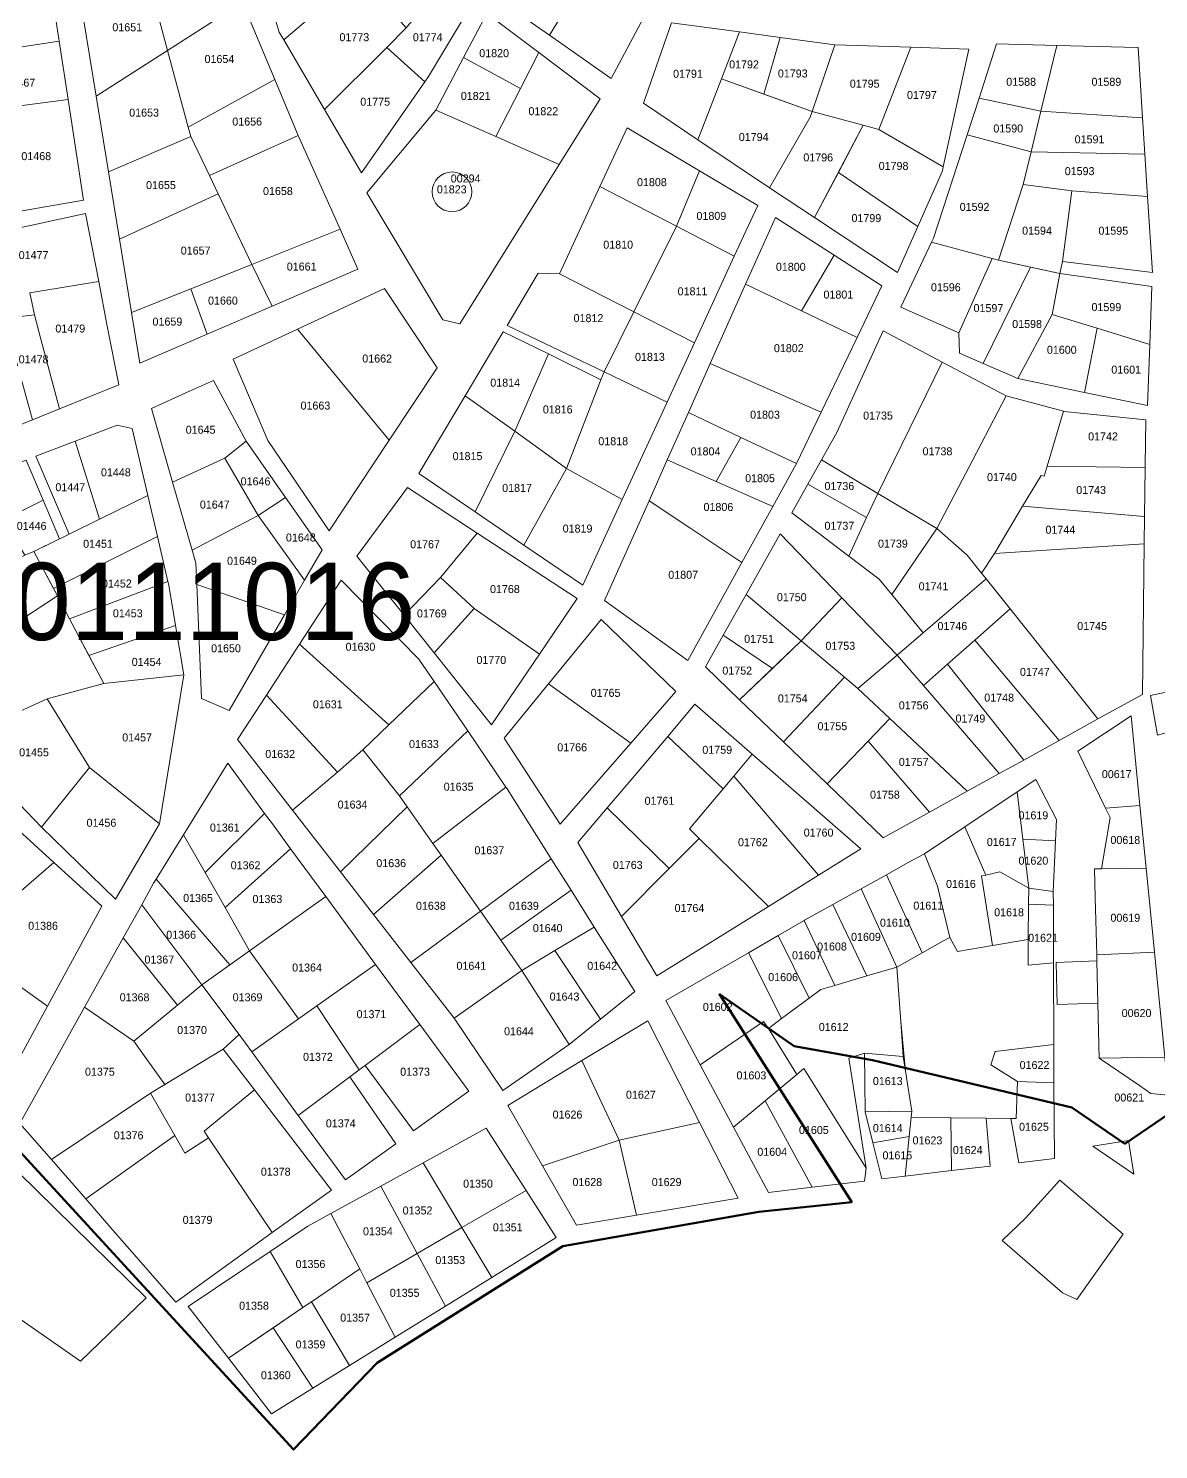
# Model space of a CAD drawing. Header units: metres. Extents: x 245225 to 248406, y 1633796 to 1637634.
# Drawn here: x 245571.1 to 245783, y 1634508.1 to 1634774.5 of the extents above; entities that cross this region are included whole.
import ezdxf
from ezdxf.enums import TextEntityAlignment as Align

# ---------------------------------------------------------------- set-up
doc = ezdxf.new("R2010")
doc.units = ezdxf.units.M
doc.header["$MEASUREMENT"] = 0
doc.layers.add('dernier_num_parc', color=1, linetype='Continuous', lineweight=13)
doc.layers.add('historique_numero_parcelle', color=7, linetype='Continuous')
doc.layers.add('limites_sections', color=7, linetype='Continuous')
doc.layers.add('Limites_Communes', color=7, linetype='Continuous', lineweight=211, plot=False)
doc.layers.add('LIMITES_PARCELLES', color=7, linetype='Continuous', lineweight=0, true_color=0xffffff)
doc.styles.add('Style-FANCY', font='FANCY.shx')

msp = doc.modelspace()

# ---------------------------------------------------------------- linework, layer by layer
at = {"layer": 'dernier_num_parc'}
msp.add_circle((245650.545984, 1634743.881833), 3.721541, dxfattribs=at)
at = {"layer": 'Limites_Communes', "color": 210, "lineweight": 80, "flags": 128}
msp.add_lwpolyline([(245985.9755, 1634566.262), (245932.5612, 1634508.0988), (245916.8481, 1634524.3731), (245882.0548, 1634546.2592), (245845.3126, 1634552.6891), (245827.877728, 1634554.503875), (245852.6912, 1634593.4465), (245838.7133, 1634583.7376), (245824.0289, 1634581.1182), (245786.6559, 1634572.2548), (245776.6806, 1634565.4271), (245776.6806, 1634565.4271), (245766.7053, 1634572.2548), (245729.3323, 1634581.1182), (245714.6479, 1634583.7376), (245700.67, 1634593.4465), (245725.483462, 1634554.503889), (245708.0486, 1634552.6891), (245671.3064, 1634546.2592), (245636.5131, 1634524.3731), (245620.8, 1634508.0988), (245567.3857, 1634566.262)], dxfattribs=at)
at = {"layer": 'limites_parcelles', "flags": 128}
for points in [[(245633.195, 1634784.513), (245619.021, 1634772.358), (245618.166, 1634773.822), (245614.713, 1634785.093), (245625.008, 1634793.787), (245633.195, 1634784.513)], [(245641.941, 1634774.604), (245638.305, 1634770.965), (245626.65, 1634759.302), (245619.021, 1634772.358), (245633.195, 1634784.513), (245641.941, 1634774.604)], [(245645.46, 1634764.531), (245638.305, 1634770.965), (245641.941, 1634774.604), (245649.258, 1634783.293), (245654.361, 1634779.219), (245646.117, 1634765.473), (245645.46, 1634764.531)], [(245704.457, 1634773.845), (245701.058, 1634765.061), (245696.635, 1634753.636), (245686.429, 1634760.487), (245691.667, 1634775.568), (245704.457, 1634773.845)], [(245736.521, 1634770.99), (245730.575, 1634755.545), (245727.626, 1634756.347), (245718.034, 1634758.958), (245722.306, 1634771.44), (245736.521, 1634770.99)], [(245601.115, 1634756.001), (245601.592, 1634754.232), (245586.151, 1634747.65), (245583.825, 1634761.836), (245597.234, 1634770.383), (245601.115, 1634756.001)], [(245670.657, 1634749.002), (245658.754, 1634754.247), (245663.356, 1634763.22), (245666.821, 1634769.974), (245678.339, 1634761.317), (245670.657, 1634749.002)], [(245621.732, 1634754.456), (245605.078, 1634746.947), (245601.592, 1634754.232), (245601.115, 1634756.001), (245617.325, 1634764.947), (245621.533, 1634754.904), (245621.732, 1634754.456)], [(245718.034, 1634758.958), (245717.663, 1634757.873), (245710.082, 1634744.611), (245696.635, 1634753.636), (245701.058, 1634765.061), (245718.034, 1634758.958)], [(245658.754, 1634754.247), (245670.657, 1634749.002), (245652.013, 1634719.116), (245648.838, 1634719.91), (245634.55, 1634743.722), (245647.515, 1634759.201), (245658.754, 1634754.247)], [(245727.626, 1634756.347), (245718.481, 1634739.049), (245710.082, 1634744.611), (245717.663, 1634757.873), (245718.034, 1634758.958), (245727.626, 1634756.347)], [(245629.566, 1634736.875), (245613.05, 1634730.288), (245606.734, 1634743.486), (245605.078, 1634746.947), (245621.732, 1634754.456), (245629.566, 1634736.875)], [(245737.881, 1634737.401), (245722.964, 1634747.529), (245727.626, 1634756.347), (245730.575, 1634755.545), (245742.63, 1634748.541), (245742.468, 1634747.786), (245737.881, 1634737.401)], [(245759.075, 1634751.378), (245757.589, 1634745.252), (245752.958, 1634731.097), (245751.791, 1634731.411), (245740.441, 1634734.461), (245740.788, 1634735.198), (245747.085, 1634754.559), (245759.075, 1634751.378)], [(245605.078, 1634746.947), (245606.734, 1634743.486), (245588.224, 1634735.007), (245586.151, 1634747.65), (245601.592, 1634754.232), (245605.078, 1634746.947)], [(245780.417, 1634750.967), (245780.926, 1634742.998), (245766.717, 1634744.062), (245757.589, 1634745.252), (245759.075, 1634751.378), (245780.417, 1634750.967)], [(245766.717, 1634744.062), (245764.997, 1634730.832), (245764.468, 1634728.583), (245752.958, 1634731.097), (245757.589, 1634745.252), (245766.717, 1634744.062)], [(245572.276, 1634720.828), (245566.62, 1634720.104), (245562.122, 1634735.545), (245572.071, 1634737.703), (245581.845, 1634739.823), (245584.311, 1634727.072), (245574.057, 1634725.387), (245571.43, 1634724.955), (245572.276, 1634720.828)], [(245758.99, 1634729.78), (245750.085, 1634711.721), (245745.682, 1634713.634), (245745.55, 1634717.471), (245751.791, 1634731.411), (245752.958, 1634731.097), (245758.99, 1634729.78)], [(245670.666, 1634728.509), (245684.601, 1634721.402), (245679.032, 1634710.116), (245660.854, 1634718.822), (245666.697, 1634728.641), (245670.666, 1634728.509)], [(245750.085, 1634711.721), (245758.99, 1634729.78), (245764.468, 1634728.583), (245763.013, 1634720.91), (245756.596, 1634708.893), (245750.085, 1634711.721)], [(245781.323, 1634715.274), (245771.444, 1634718.315), (245763.013, 1634720.91), (245764.468, 1634728.583), (245781.737, 1634726.108), (245781.323, 1634715.274)], [(245588.063, 1634707.676), (245576.98, 1634703.19), (245573.494, 1634716.263), (245572.276, 1634720.828), (245571.43, 1634724.955), (245574.057, 1634725.387), (245584.311, 1634727.072), (245585.932, 1634718.695), (245588.063, 1634707.676)], [(245716.039, 1634721.551), (245726.471, 1634716.571), (245719.76, 1634702.593), (245698.933, 1634711.685), (245705.559, 1634726.554), (245716.039, 1634721.551)], [(245573.494, 1634716.263), (245576.98, 1634703.19), (245571.92, 1634701.142), (245568.043, 1634715.219), (245566.62, 1634720.104), (245572.276, 1634720.828), (245573.494, 1634716.263)], [(245638.776, 1634697.32), (245627.539, 1634680.355), (245616.029, 1634697.288), (245609.547, 1634712.501), (245621.548, 1634718.109), (245638.776, 1634697.32)], [(245742.427, 1634711.957), (245730.361, 1634687.349), (245719.786, 1634693.619), (245722.657, 1634698.743), (245731.388, 1634717.793), (245742.427, 1634711.957)], [(245754.407, 1634705.622), (245748.154, 1634693.642), (245741.442, 1634680.78), (245730.361, 1634687.349), (245742.427, 1634711.957), (245754.407, 1634705.622)], [(245690.84, 1634704.461), (245682.423, 1634686.202), (245671.978, 1634692.02), (245678.465, 1634708.662), (245679.032, 1634710.116), (245690.84, 1634704.461)], [(245719.76, 1634702.593), (245715.116, 1634692.922), (245704.694, 1634697.85), (245694.843, 1634702.508), (245698.933, 1634711.685), (245719.76, 1634702.593)], [(245611.928, 1634697.156), (245607.956, 1634693.956), (245598.175, 1634689.427), (245594.201, 1634703.241), (245600.792, 1634706.237), (245605.843, 1634708.533), (245611.928, 1634697.156)], [(245765.129, 1634702.746), (245762.11, 1634692.475), (245761.55, 1634690.569), (245760.953, 1634690.706), (245757.503, 1634684.939), (245752.206, 1634676.082), (245749.8, 1634672.406), (245747.131, 1634675.753), (245741.442, 1634680.78), (245748.154, 1634693.642), (245754.407, 1634705.622), (245765.129, 1634702.746)], [(245780.486, 1634692.206), (245762.11, 1634692.475), (245765.129, 1634702.746), (245765.255, 1634702.712), (245780.601, 1634701.124), (245780.491, 1634692.564), (245780.486, 1634692.206)], [(245593.534, 1634686.945), (245584.496, 1634682.508), (245579.92, 1634697.142), (245587.752, 1634700.161), (245590.61, 1634699.526), (245593.534, 1634686.945)], [(245710.681, 1634684.887), (245704.881, 1634674.379), (245695.125, 1634680.871), (245687.47, 1634685.964), (245690.88, 1634693.616), (245700.033, 1634689.581), (245710.681, 1634684.887)], [(245780.368, 1634683.029), (245757.503, 1634684.939), (245760.953, 1634690.706), (245761.55, 1634690.569), (245762.11, 1634692.475), (245780.486, 1634692.206), (245780.368, 1634683.029)], [(245655.282, 1634679.882), (245648.371, 1634671.571), (245641.565, 1634664.497), (245632.698, 1634675.592), (245642.223, 1634688.424), (245655.282, 1634679.882)], [(245566.503, 1634682.408), (245573.902, 1634686.052), (245576.943, 1634678.8), (245572.171, 1634676.457), (245570.451, 1634675.796), (245566.503, 1634682.408)], [(245595.316, 1634679.279), (245575.838, 1634669.53), (245572.171, 1634676.457), (245578.793, 1634679.708), (245584.496, 1634682.508), (245593.534, 1634686.945), (245595.316, 1634679.279)], [(245695.125, 1634680.871), (245704.881, 1634674.379), (245694.743, 1634656.013), (245679.133, 1634667.258), (245687.47, 1634685.964), (245695.125, 1634680.871)], [(245741.442, 1634680.78), (245732.964, 1634668.382), (245730.594, 1634671.255), (245724.923, 1634675.574), (245728.26, 1634682.799), (245730.361, 1634687.349), (245741.442, 1634680.78)], [(245622.907, 1634671.067), (245619.162, 1634664.598), (245602.702, 1634670.289), (245602.536, 1634674.269), (245601.835, 1634676.704), (245614.213, 1634683.23), (245622.907, 1634671.067)], [(245666.909, 1634657.203), (245654.721, 1634665.75), (245648.371, 1634671.571), (245655.282, 1634679.882), (245673.973, 1634667.655), (245666.909, 1634657.203)], [(245749.8, 1634672.406), (245750.66, 1634671.327), (245738.866, 1634661.229), (245732.964, 1634668.382), (245741.442, 1634680.78), (245747.131, 1634675.753), (245749.8, 1634672.406)], [(245575.838, 1634669.53), (245595.316, 1634679.279), (245597.272, 1634670.861), (245578.857, 1634663.826), (245576.569, 1634668.149), (245575.838, 1634669.53)], [(245771.612, 1634645.057), (245755.154, 1634665.692), (245750.66, 1634671.327), (245749.8, 1634672.406), (245752.206, 1634676.082), (245780.302, 1634677.904), (245779.939, 1634649.663), (245771.612, 1634645.057)], [(245563.968, 1634659.921), (245551.276, 1634649.946), (245548.637, 1634652.8), (245543.736, 1634659.261), (245558.06, 1634668.715), (245570.451, 1634675.796), (245572.171, 1634676.457), (245576.569, 1634668.149), (245563.968, 1634659.921)], [(245598.719, 1634662.601), (245582.486, 1634656.973), (245578.857, 1634663.826), (245597.272, 1634670.861), (245597.436, 1634670.158), (245598.719, 1634662.601)], [(245647.181, 1634652.096), (245638.701, 1634643.959), (245621.979, 1634659.089), (245629.788, 1634671.094), (245644.34, 1634656.277), (245647.181, 1634652.096)], [(245755.154, 1634665.692), (245748.527, 1634659.849), (245743.397, 1634655.327), (245738.89, 1634651.353), (245733.982, 1634657.048), (245738.866, 1634661.229), (245750.66, 1634671.327), (245755.154, 1634665.692)], [(245551.276, 1634649.946), (245563.968, 1634659.921), (245576.569, 1634668.149), (245578.857, 1634663.826), (245585.267, 1634651.719), (245574.684, 1634648.808), (245558.727, 1634641.598), (245556.955, 1634643.805), (245551.276, 1634649.946)], [(245733.982, 1634657.048), (245726.625, 1634650.75), (245724.098, 1634652.875), (245716.001, 1634659.688), (245723.618, 1634667.768), (245733.982, 1634657.048)], [(245638.701, 1634643.959), (245633.838, 1634639.292), (245629.076, 1634635.059), (245615.764, 1634649.534), (245621.979, 1634659.089), (245638.701, 1634643.959)], [(245738.89, 1634651.353), (245753.13, 1634634.834), (245747.122, 1634631.51), (245732.598, 1634645.143), (245726.625, 1634650.75), (245733.982, 1634657.048), (245738.89, 1634651.353)], [(245595.69, 1634625.39), (245582.622, 1634635.976), (245574.684, 1634648.808), (245585.267, 1634651.719), (245600.293, 1634653.33), (245595.69, 1634625.39)], [(245653.477, 1634642.827), (245640.704, 1634630.653), (245633.838, 1634639.292), (245638.701, 1634643.959), (245647.181, 1634652.096), (245653.477, 1634642.827)], [(245726.625, 1634650.75), (245732.598, 1634645.143), (245728.539, 1634640.915), (245720.859, 1634632.919), (245712.69, 1634640.763), (245724.098, 1634652.875), (245726.625, 1634650.75)], [(245582.622, 1634635.976), (245573.623, 1634624.755), (245565.368, 1634633.328), (245558.727, 1634641.598), (245574.684, 1634648.808), (245582.622, 1634635.976)], [(245706.809, 1634638.439), (245703.349, 1634634.331), (245701.364, 1634631.973), (245690.972, 1634641.796), (245696.066, 1634647.811), (245706.809, 1634638.439)], [(245660.637, 1634632.288), (245646.968, 1634621.725), (245642.14, 1634628.607), (245640.704, 1634630.653), (245653.477, 1634642.827), (245660.637, 1634632.288)], [(245696.853, 1634622.677), (245691.262, 1634617.038), (245679.616, 1634628.388), (245684.785, 1634634.491), (245690.972, 1634641.796), (245701.364, 1634631.973), (245695.035, 1634624.457), (245696.853, 1634622.677)], [(245640.704, 1634630.653), (245642.14, 1634628.607), (245629.608, 1634616.406), (245620.638, 1634627.948), (245629.076, 1634635.059), (245633.838, 1634639.292), (245640.704, 1634630.653)], [(245669.131, 1634618.847), (245655.873, 1634609.03), (245648.524, 1634619.506), (245646.968, 1634621.725), (245660.637, 1634632.288), (245660.876, 1634631.936), (245669.131, 1634618.847)], [(245719.239, 1634615.761), (245709.876, 1634609.929), (245696.853, 1634622.677), (245695.035, 1634624.457), (245701.364, 1634631.973), (245703.349, 1634634.331), (245719.239, 1634615.761)], [(245763.864, 1634626.239), (245763.681, 1634622.233), (245757.544, 1634622.508), (245756.449, 1634631.387), (245759.952, 1634633.722), (245763.864, 1634626.239)], [(245757.544, 1634622.508), (245758.669, 1634613.373), (245753.245, 1634616.415), (245750.617, 1634615.809), (245746.653, 1634624.856), (245756.449, 1634631.387), (245757.544, 1634622.508)], [(245575.914, 1634618.162), (245560.372, 1634604.703), (245556.163, 1634610.179), (245552.062, 1634617.719), (245565.527, 1634627.612), (245575.914, 1634618.162)], [(245620.289, 1634620.712), (245608.014, 1634609.694), (245604.273, 1634616.264), (245615.415, 1634627.345), (245616.863, 1634625.375), (245620.289, 1634620.712)], [(245646.968, 1634621.725), (245648.524, 1634619.506), (245635.821, 1634608.412), (245629.608, 1634616.406), (245642.14, 1634628.607), (245646.968, 1634621.725)], [(245780.649, 1634617.122), (245772.3, 1634616.969), (245773.883, 1634626.602), (245773.029, 1634628.361), (245779.487, 1634628.809), (245780.649, 1634617.122)], [(245751.88, 1634602.584), (245745.308, 1634601.466), (245743.852, 1634604.112), (245741.52, 1634613.71), (245739.079, 1634619.807), (245746.653, 1634624.856), (245750.617, 1634615.809), (245749.817, 1634615.624), (245751.88, 1634602.584)], [(245604.273, 1634616.264), (245608.014, 1634609.694), (245612.611, 1634601.619), (245608.872, 1634598.96), (245595.089, 1634615.022), (245600.236, 1634623.355), (245604.273, 1634616.264)], [(245709.876, 1634609.929), (245688.922, 1634596.878), (245682.321, 1634608.018), (245691.262, 1634617.038), (245696.853, 1634622.677), (245709.876, 1634609.929)], [(245741.52, 1634613.71), (245743.852, 1634604.112), (245742.445, 1634603.324), (245738.674, 1634601.212), (245732.002, 1634615.868), (245736.073, 1634618.134), (245739.079, 1634619.807), (245741.52, 1634613.71)], [(245560.372, 1634604.703), (245575.914, 1634618.162), (245584.895, 1634609.991), (245574.717, 1634591.234), (245565.424, 1634597.876), (245560.372, 1634604.703)], [(245751.88, 1634602.584), (245749.817, 1634615.624), (245750.617, 1634615.809), (245753.245, 1634616.415), (245758.669, 1634613.373), (245758.627, 1634610.32), (245758.537, 1634603.715), (245751.88, 1634602.584)], [(245782.22, 1634601.323), (245771.379, 1634600.82), (245771.107, 1634611.613), (245770.972, 1634616.944), (245772.3, 1634616.969), (245780.649, 1634617.122), (245782.22, 1634601.323)], [(245608.872, 1634598.96), (245603.63, 1634595.23), (245592.376, 1634610.235), (245594.617, 1634614.256), (245595.089, 1634615.022), (245608.872, 1634598.96)], [(245636.206, 1634599.052), (245625.219, 1634591.303), (245621.738, 1634588.847), (245612.611, 1634601.619), (245626.867, 1634611.761), (245636.206, 1634599.052)], [(245677.213, 1634606.031), (245669.845, 1634601.632), (245663.655, 1634597.937), (245659.667, 1634603.622), (245672.853, 1634612.945), (245677.213, 1634606.031)], [(245659.667, 1634603.622), (245663.655, 1634597.937), (245650.955, 1634588.941), (245642.841, 1634599.38), (245655.873, 1634609.03), (245659.667, 1634603.622)], [(245728.268, 1634596.878), (245722.269, 1634595.101), (245716.572, 1634607.278), (245716.643, 1634607.319), (245721.932, 1634610.263), (245728.268, 1634596.878)], [(245763.289, 1634599.338), (245758.54, 1634598.895), (245758.537, 1634603.715), (245758.627, 1634610.32), (245763.256, 1634610.167), (245763.289, 1634599.338)], [(245717.459, 1634592.7), (245711.694, 1634604.463), (245716.572, 1634607.278), (245722.269, 1634595.101), (245719.643, 1634594.323), (245717.459, 1634592.7)], [(245751.88, 1634602.584), (245758.537, 1634603.715), (245758.54, 1634598.895), (245763.289, 1634599.338), (245763.336, 1634584.052), (245752.349, 1634582.702), (245751.555, 1634580.242), (245756.517, 1634577.071), (245756.268, 1634570.174), (245755.312, 1634570.185), (245750.684, 1634570.24), (245744.016, 1634570.318), (245736.593, 1634570.406), (245736.709, 1634571.568), (245735.546, 1634579.027), (245734.654, 1634588.345), (245733.93, 1634598.556), (245738.674, 1634601.212), (245742.445, 1634603.324), (245743.852, 1634604.112), (245745.308, 1634601.466), (245751.88, 1634602.584)], [(245621.738, 1634588.847), (245612.988, 1634582.676), (245610.615, 1634585.917), (245603.63, 1634595.23), (245608.872, 1634598.96), (245612.611, 1634601.619), (245621.738, 1634588.847)], [(245712.32, 1634588.88), (245709.853, 1634587.046), (245708.927, 1634588.369), (245697.065, 1634580.228), (245690.608, 1634592.29), (245706.128, 1634601.249), (245712.32, 1634588.88)], [(245784.172, 1634581.688), (245771.867, 1634581.476), (245771.607, 1634591.795), (245771.407, 1634599.704), (245771.379, 1634600.82), (245782.22, 1634601.323), (245784.172, 1634581.688)], [(245644.501, 1634587.763), (245634.256, 1634580.112), (245633.123, 1634579.265), (245625.219, 1634591.303), (245636.206, 1634599.052), (245644.501, 1634587.763)], [(245734.654, 1634588.345), (245735.121, 1634581.755), (245727.845, 1634582.416), (245724.935, 1634581.49), (245728.193, 1634560.856), (245717.842, 1634577.321), (245716.468, 1634579.506), (245715.165, 1634578.423), (245709.853, 1634587.046), (245712.32, 1634588.88), (245717.459, 1634592.7), (245719.643, 1634594.323), (245722.269, 1634595.101), (245728.268, 1634596.878), (245733.93, 1634598.556), (245734.654, 1634588.345)], [(245610.615, 1634585.917), (245607.651, 1634583.165), (245596.735, 1634576.564), (245590.93, 1634584.647), (245599.076, 1634591.435), (245603.63, 1634595.23), (245610.615, 1634585.917)], [(245590.93, 1634584.647), (245596.735, 1634576.564), (245593.999, 1634574.91), (245575.458, 1634562.458), (245569.534, 1634569.25), (245581.675, 1634591.035), (245590.93, 1634584.647)], [(245633.123, 1634579.265), (245631.405, 1634577.982), (245621.725, 1634570.751), (245612.988, 1634582.676), (245621.738, 1634588.847), (245625.219, 1634591.303), (245633.123, 1634579.265)], [(245709.853, 1634587.046), (245715.165, 1634578.423), (245709.217, 1634573.482), (245703.305, 1634568.57), (245697.065, 1634580.228), (245708.927, 1634588.369), (245709.853, 1634587.046)], [(245756.517, 1634577.071), (245751.555, 1634580.242), (245752.349, 1634582.702), (245763.336, 1634584.052), (245763.359, 1634576.841), (245756.517, 1634577.071)], [(245613.498, 1634575.55), (245604.053, 1634567.819), (245604.902, 1634566.554), (245600.455, 1634563.691), (245598.556, 1634566.991), (245593.999, 1634574.91), (245596.735, 1634576.564), (245607.651, 1634583.165), (245613.498, 1634575.55)], [(245735.121, 1634581.755), (245735.546, 1634579.027), (245736.709, 1634571.568), (245727.977, 1634571.436), (245727.845, 1634582.416), (245735.121, 1634581.755)], [(245781.5061, 1634574.8785), (245779.3955, 1634576.3231), (245771.867, 1634581.476), (245784.172, 1634581.688), (245784.884449, 1634574.526901), (245784.0986, 1634574.6087), (245784.0111, 1634574.6178), (245781.5061, 1634574.8785)], [(245717.842, 1634577.321), (245728.193, 1634560.856), (245727.865, 1634558.445), (245718.049, 1634557.279), (245709.217, 1634573.482), (245715.165, 1634578.423), (245716.468, 1634579.506), (245717.842, 1634577.321)], [(245756.791, 1634561.882), (245755.312, 1634570.185), (245756.268, 1634570.174), (245756.517, 1634577.071), (245763.359, 1634576.841), (245763.494, 1634562.678), (245756.791, 1634561.882)], [(245616.837, 1634548.775), (245604.902, 1634566.554), (245604.053, 1634567.819), (245613.498, 1634575.55), (245627.928, 1634556.756), (245616.837, 1634548.775)], [(245736.23, 1634566.774), (245729.422, 1634565.591), (245727.977, 1634571.436), (245736.709, 1634571.568), (245736.593, 1634570.406), (245736.23, 1634566.774)], [(245744.016, 1634570.318), (245744.196, 1634560.385), (245735.489, 1634559.351), (245736.23, 1634566.774), (245736.593, 1634570.406), (245744.016, 1634570.318)], [(245598.556, 1634566.991), (245600.455, 1634563.691), (245604.902, 1634566.554), (245616.837, 1634548.775), (245598.744, 1634535.754), (245586.588, 1634549.694), (245581.89, 1634555.082), (245598.556, 1634566.991)], [(245580.929, 1634524.702), (245565.379, 1634535.423), (245566.867, 1634537.603), (245553.549, 1634545.351), (245562.846, 1634560.992), (245565.809, 1634563.426), (245593.22, 1634536.544), (245580.929, 1634524.702)], [(245644.034, 1634544.856), (245634.586, 1634539.385), (245633.24, 1634541.971), (245627.843, 1634552.344), (245637.214, 1634557.504), (245644.034, 1634544.856)], [(245765.001, 1634537.479), (245753.663, 1634547.323), (245758.025, 1634551.497), (245764.492, 1634558.607), (245776.314, 1634548.477), (245767.65, 1634536.224), (245765.001, 1634537.479)], [(245633.24, 1634541.971), (245624.182, 1634535.815), (245622.563, 1634534.714), (245616.455, 1634545.232), (245623.509, 1634549.957), (245627.843, 1634552.344), (245633.24, 1634541.971)], [(245634.586, 1634539.385), (245639.87, 1634529.141), (245631.318, 1634523.847), (245624.182, 1634535.815), (245633.24, 1634541.971), (245634.586, 1634539.385)], [(245624.48, 1634519.614), (245617.013, 1634530.941), (245622.563, 1634534.714), (245624.182, 1634535.815), (245631.318, 1634523.847), (245624.48, 1634519.614)]]:
    msp.add_lwpolyline(points, close=True, dxfattribs=at)
msp.add_lwpolyline([(245764.449025, 1634558.559752), (245764.492, 1634558.607), (245764.536512, 1634558.568859)], dxfattribs=at)
at = {"layer": 'limites_parcelles'}
for points in [[(245611.294, 1634779.346), (245597.234, 1634770.383), (245593.245, 1634785.166), (245605.129, 1634794.062)], [(245675.907, 1634784.964), (245668.797, 1634773.234), (245657.536, 1634781.124), (245665.429, 1634793.419)], [(245576.921, 1634772.099), (245557.531, 1634769.2), (245554.545, 1634787.448), (245574.215, 1634789.802)], [(245597.234, 1634770.383), (245583.825, 1634761.836), (245581.448, 1634776.335), (245593.245, 1634785.166)], [(245686.431, 1634776.473), (245680.386, 1634765.113), (245668.797, 1634773.234), (245675.907, 1634784.964)], [(245617.325, 1634764.947), (245601.115, 1634756.001), (245597.234, 1634770.383), (245611.294, 1634779.346)], [(245666.821, 1634769.974), (245663.356, 1634763.22), (245652.683, 1634769.034), (245657.04, 1634777.325)], [(245712.074, 1634772.819), (245709.018, 1634762.199), (245701.058, 1634765.061), (245704.457, 1634773.845)], [(245578.588, 1634761.19), (245558.976, 1634758.611), (245557.531, 1634769.2), (245576.921, 1634772.099)], [(245645.46, 1634764.531), (245633.565, 1634747.469), (245626.65, 1634759.302), (245638.305, 1634770.965)], [(245709.018, 1634762.199), (245712.074, 1634772.819), (245722.306, 1634771.44), (245718.034, 1634758.958)], [(245742.63, 1634748.541), (245730.575, 1634755.545), (245736.521, 1634770.99), (245747.389, 1634770.647)], [(245763.917, 1634771.329), (245760.932, 1634759.03), (245749.329, 1634761.459), (245752.628, 1634771.599)], [(245779.984, 1634757.742), (245760.932, 1634759.03), (245763.917, 1634771.329), (245779.139, 1634770.964)], [(245663.356, 1634763.22), (245658.754, 1634754.247), (245647.515, 1634759.201), (245652.683, 1634769.034)], [(245561.671, 1634738.857), (245558.976, 1634758.611), (245578.588, 1634761.19), (245581.473, 1634742.318)], [(245760.932, 1634759.03), (245759.075, 1634751.378), (245747.085, 1634754.559), (245749.329, 1634761.459)], [(245780.417, 1634750.967), (245759.075, 1634751.378), (245760.932, 1634759.03), (245779.984, 1634757.742)], [(245696.916, 1634747.836), (245692.622, 1634737.436), (245678.268, 1634744.9), (245683.366, 1634755.893)], [(245692.622, 1634737.436), (245696.916, 1634747.836), (245707.84, 1634741.341), (245703.445, 1634731.808)], [(245737.881, 1634737.401), (245734.054, 1634728.736), (245718.481, 1634739.049), (245722.964, 1634747.529)], [(245692.622, 1634737.436), (245684.601, 1634721.402), (245670.666, 1634728.509), (245678.268, 1634744.9)], [(245780.926, 1634742.998), (245781.838, 1634728.736), (245764.997, 1634730.832), (245766.717, 1634744.062)], [(245613.05, 1634730.288), (245590.473, 1634721.284), (245588.224, 1634735.007), (245606.734, 1634743.486)], [(245722.157, 1634732.02), (245716.039, 1634721.551), (245705.559, 1634726.554), (245711.147, 1634739.092)], [(245616.805, 1634722.44), (245613.05, 1634730.288), (245629.566, 1634736.875), (245632.91, 1634729.371)], [(245703.445, 1634731.808), (245695.975, 1634715.601), (245684.601, 1634721.402), (245692.622, 1634737.436)], [(245751.791, 1634731.411), (245745.55, 1634717.471), (245734.689, 1634722.228), (245740.441, 1634734.461)], [(245726.471, 1634716.571), (245716.039, 1634721.551), (245722.157, 1634732.02), (245731.123, 1634726.26)], [(245604.626, 1634717.197), (245601.584, 1634725.715), (245613.05, 1634730.288), (245616.805, 1634722.44)], [(245604.626, 1634717.197), (245592.032, 1634711.777), (245590.473, 1634721.284), (245601.584, 1634725.715)], [(245638.776, 1634697.32), (245621.548, 1634718.109), (245637.858, 1634725.731), (245647.78, 1634710.914)], [(245695.975, 1634715.601), (245690.84, 1634704.461), (245679.032, 1634710.116), (245684.601, 1634721.402)], [(245771.444, 1634718.315), (245769.098, 1634706.278), (245756.596, 1634708.893), (245763.013, 1634720.91)], [(245668.634, 1634713.483), (245662.286, 1634698.993), (245653.021, 1634705.659), (245660.152, 1634717.642)], [(245781.323, 1634715.274), (245780.885, 1634703.813), (245769.098, 1634706.278), (245771.444, 1634718.315)], [(245571.92, 1634701.142), (245556.69, 1634694.977), (245552.023, 1634711.691), (245568.043, 1634715.219)], [(245678.465, 1634708.662), (245671.978, 1634692.02), (245662.286, 1634698.993), (245668.634, 1634713.483)], [(245662.286, 1634698.993), (245654.905, 1634683.875), (245644.34, 1634691.07), (245653.021, 1634705.659)], [(245704.694, 1634697.85), (245700.033, 1634689.581), (245690.88, 1634693.616), (245694.843, 1634702.508)], [(245671.978, 1634692.02), (245664.017, 1634677.669), (245654.905, 1634683.875), (245662.286, 1634698.993)], [(245584.496, 1634682.508), (245578.793, 1634679.708), (245572.553, 1634694.301), (245579.92, 1634697.142)], [(245619.333, 1634686.597), (245614.213, 1634683.23), (245607.956, 1634693.956), (245611.928, 1634697.156)], [(245715.116, 1634692.922), (245710.681, 1634684.887), (245700.033, 1634689.581), (245704.694, 1634697.85)], [(245573.902, 1634686.052), (245566.503, 1634682.408), (245561.863, 1634690.18), (245570.738, 1634693.602)], [(245614.213, 1634683.23), (245601.835, 1634676.704), (245598.175, 1634689.427), (245607.956, 1634693.956)], [(245728.26, 1634682.799), (245717.226, 1634689.049), (245719.786, 1634693.619), (245730.361, 1634687.349)], [(245682.423, 1634686.202), (245675.032, 1634670.168), (245664.017, 1634677.669), (245671.978, 1634692.02)], [(245728.26, 1634682.799), (245724.923, 1634675.574), (245714.237, 1634683.714), (245717.226, 1634689.049)], [(245622.907, 1634671.067), (245614.213, 1634683.23), (245619.333, 1634686.597), (245626.216, 1634676.783)], [(245780.368, 1634683.029), (245780.302, 1634677.904), (245752.206, 1634676.082), (245757.503, 1634684.939)], [(245723.618, 1634667.768), (245716.001, 1634659.688), (245705.654, 1634668.393), (245712.023, 1634679.762)], [(245619.162, 1634664.598), (245608.753, 1634646.62), (245603.594, 1634648.869), (245602.702, 1634670.289)], [(245654.721, 1634665.75), (245647.188, 1634657.461), (245641.565, 1634664.497), (245648.371, 1634671.571)], [(245710.59, 1634654.525), (245701.392, 1634660.787), (245705.654, 1634668.393), (245716.001, 1634659.688)], [(245666.909, 1634657.203), (245657.966, 1634643.974), (245647.188, 1634657.461), (245654.721, 1634665.75)], [(245764.373, 1634641.053), (245748.527, 1634659.849), (245755.154, 1634665.692), (245771.612, 1634645.057)], [(245582.486, 1634656.973), (245598.719, 1634662.601), (245600.293, 1634653.33), (245585.267, 1634651.719)], [(245684.046, 1634640.507), (245668.64, 1634651.63), (245678.471, 1634663.686), (245692.494, 1634650.192)], [(245710.59, 1634654.525), (245704.455, 1634648.671), (245698.05, 1634654.822), (245701.392, 1634660.787)], [(245704.455, 1634648.671), (245716.001, 1634659.688), (245724.098, 1634652.875), (245712.69, 1634640.763)], [(245757.699, 1634637.361), (245743.397, 1634655.327), (245748.527, 1634659.849), (245764.373, 1634641.053)], [(245757.699, 1634637.361), (245753.13, 1634634.834), (245738.89, 1634651.353), (245743.397, 1634655.327)], [(245684.046, 1634640.507), (245670.798, 1634625.321), (245660.347, 1634641.461), (245668.64, 1634651.63)], [(245794.932, 1634645.341), (245782.761, 1634642.034), (245781.439, 1634649.442), (245792.551, 1634651.824)], [(245629.076, 1634635.059), (245620.638, 1634627.948), (245610.341, 1634641.196), (245615.764, 1634649.534)], [(245779.487, 1634628.809), (245773.029, 1634628.361), (245767.865, 1634638.998), (245777.814, 1634645.631)], [(245740.061, 1634627.605), (245728.539, 1634640.915), (245732.598, 1634645.143), (245747.122, 1634631.51)], [(245740.061, 1634627.605), (245731.388, 1634622.808), (245720.859, 1634632.919), (245728.539, 1634640.915)], [(245719.239, 1634615.761), (245703.349, 1634634.331), (245706.809, 1634638.439), (245727.155, 1634620.691)], [(245595.69, 1634625.39), (245587.435, 1634611.261), (245573.623, 1634624.755), (245582.622, 1634635.976)], [(245615.415, 1634627.345), (245604.273, 1634616.264), (245600.236, 1634623.355), (245608.507, 1634636.746)], [(245691.262, 1634617.038), (245682.321, 1634608.018), (245674.106, 1634621.881), (245679.616, 1634628.388)], [(245763.681, 1634622.233), (245763.248, 1634612.725), (245758.669, 1634613.373), (245757.544, 1634622.508)], [(245626.867, 1634611.761), (245612.611, 1634601.619), (245608.014, 1634609.694), (245620.289, 1634620.712)], [(245655.873, 1634609.03), (245642.841, 1634599.38), (245635.821, 1634608.412), (245648.524, 1634619.506)], [(245672.853, 1634612.945), (245659.667, 1634603.622), (245655.873, 1634609.03), (245669.131, 1634618.847)], [(245738.674, 1634601.212), (245733.93, 1634598.556), (245727.253, 1634613.225), (245732.002, 1634615.868)], [(245763.256, 1634610.167), (245758.627, 1634610.32), (245758.669, 1634613.373), (245763.248, 1634612.725)], [(245728.268, 1634596.878), (245721.932, 1634610.263), (245727.253, 1634613.225), (245733.93, 1634598.556)], [(245599.076, 1634591.435), (245588.903, 1634604.004), (245592.376, 1634610.235), (245603.63, 1634595.23)], [(245678.4, 1634588.79), (245669.845, 1634601.632), (245677.213, 1634606.031), (245684.821, 1634593.968)], [(245599.076, 1634591.435), (245590.93, 1634584.647), (245581.675, 1634591.035), (245588.903, 1634604.004)], [(245717.459, 1634592.7), (245712.32, 1634588.88), (245706.128, 1634601.249), (245711.694, 1634604.463)], [(245678.4, 1634588.79), (245672.518, 1634584.046), (245663.655, 1634597.937), (245669.845, 1634601.632)], [(245574.717, 1634591.234), (245565.686, 1634574.59), (245551.716, 1634588.242), (245565.424, 1634597.876)], [(245672.518, 1634584.046), (245660.098, 1634575.424), (245650.955, 1634588.941), (245663.655, 1634597.937)], [(245771.607, 1634591.795), (245763.994, 1634591.552), (245763.782, 1634599.384), (245771.407, 1634599.704)], [(245634.256, 1634580.112), (245644.501, 1634587.763), (245653.672, 1634575.283), (245643.348, 1634567.853)], [(245696.947, 1634569.392), (245681.874, 1634566.095), (245674.871, 1634581.01), (245687.221, 1634588.48)], [(245735.546, 1634579.027), (245735.121, 1634581.755), (245734.654, 1634588.345)], [(245681.874, 1634566.095), (245667.48, 1634561.3), (245660.974, 1634572.605), (245674.871, 1634581.01)], [(245639.982, 1634565.431), (245630.579, 1634558.664), (245621.725, 1634570.751), (245631.405, 1634577.982)], [(245598.556, 1634566.991), (245581.89, 1634555.082), (245575.458, 1634562.458), (245593.999, 1634574.91)], [(245718.049, 1634557.279), (245709.869, 1634556.307), (245703.305, 1634568.57), (245709.217, 1634573.482)], [(245664.433, 1634556.668), (245652.41, 1634549.706), (245645.155, 1634561.876), (245656.952, 1634568.372)], [(245685.134, 1634552.056), (245681.874, 1634566.095), (245696.947, 1634569.392), (245704.154, 1634555.249)], [(245750.684, 1634570.24), (245751.404, 1634561.242), (245744.196, 1634560.385), (245744.016, 1634570.318)], [(245685.134, 1634552.056), (245673.886, 1634550.169), (245667.48, 1634561.3), (245681.874, 1634566.095)], [(245729.422, 1634565.591), (245736.23, 1634566.774), (245735.489, 1634559.351), (245731.094, 1634558.829)], [(245778.1775, 1634559.8261), (245770.649074, 1634564.979011), (245777.359, 1634566.011), (245778.325629, 1634559.724713)], [(245652.41, 1634549.706), (245644.034, 1634544.856), (245637.214, 1634557.504), (245645.155, 1634561.876)], [(245657.985, 1634540.355), (245652.41, 1634549.706), (245664.433, 1634556.668), (245670.076, 1634547.84)], [(245657.985, 1634540.355), (245649.345, 1634535.007), (245644.034, 1634544.856), (245652.41, 1634549.706)], [(245622.563, 1634534.714), (245608.621, 1634525.237), (245601.072, 1634534.929), (245616.455, 1634545.232)], [(245649.345, 1634535.007), (245639.87, 1634529.141), (245634.586, 1634539.385), (245644.034, 1634544.856)], [(245624.48, 1634519.614), (245616.736, 1634514.82), (245608.621, 1634525.237), (245617.013, 1634530.941)]]:
    msp.add_3dface(points, dxfattribs=at)

# ---------------------------------------------------------------- texts
at = {"layer": 'historique_numero_parcelle', "style": 'Style-FANCY'}
for s, p in [('01651', (245589.66622, 1634774.73175)), ('01773', (245632.237508, 1634772.86639)), ('01774', (245645.985915, 1634772.86639)), ('01820', (245658.436759, 1634769.872541)), ('01654', (245606.943881, 1634768.777536)), ('01792', (245705.27758, 1634767.769204)), ('01467', (245569.637606, 1634764.341261)), ('01791', (245694.767214, 1634766.014762)), ('01793', (245714.407796, 1634766.067927)), ('01588', (245757.220221, 1634764.507083)), ('01589', (245773.197413, 1634764.507083)), ('01821', (245654.978804, 1634761.852235)), ('01795', (245727.89079, 1634764.15399)), ('01797', (245738.613486, 1634762.027394)), ('01775', (245636.139083, 1634760.771373)), ('01822', (245667.657974, 1634758.99652)), ('01653', (245592.824502, 1634758.729801)), ('01656', (245612.145758, 1634757.055178)), ('01794', (245707.08239, 1634754.158988)), ('01590', (245754.805064, 1634755.761831)), ('01591', (245770.039131, 1634753.71507)), ('01468', (245572.610107, 1634750.572141)), ('01796', (245719.185235, 1634750.331114)), ('01798', (245733.305221, 1634748.736167)), ('00294', (245653.093349, 1634746.387224)), ('01808', (245688.005811, 1634745.694138)), ('01593', (245768.181318, 1634747.760856)), ('01655', (245595.982784, 1634745.14675)), ('01658', (245617.904978, 1634744.030335)), ('01823', (245650.493319, 1634744.338195)), ('01592', (245748.488499, 1634741.062366)), ('01809', (245699.153169, 1634739.367514)), ('01799', (245728.209286, 1634738.953824)), ('01594', (245760.192722, 1634736.596705)), ('01595', (245774.497882, 1634736.596705)), ('01657', (245602.48513, 1634732.866184)), ('01810', (245681.688976, 1634733.971276)), ('01477', (245572.11082, 1634732.02337)), ('01661', (245622.357094, 1634729.869142)), ('01800', (245714.039535, 1634729.831058)), ('01811', (245695.623172, 1634725.225648)), ('01801', (245722.957421, 1634724.620897)), ('01596', (245743.100842, 1634725.990762)), ('01660', (245607.600751, 1634723.489627)), ('01597', (245751.089438, 1634722.083309)), ('01599', (245773.197413, 1634722.269378)), ('01659', (245597.196998, 1634719.555593)), ('01812', (245676.115297, 1634720.201564)), ('01598', (245758.334909, 1634719.106202)), ('01479', (245578.984728, 1634718.254251)), ('01802', (245713.667957, 1634714.57273)), ('01600', (245764.837254, 1634714.268404)), ('01478', (245572.11082, 1634712.486106)), ('01662', (245636.509648, 1634712.631161)), ('01813', (245687.634233, 1634712.944555)), ('01601', (245776.913039, 1634710.54702)), ('01814', (245660.508997, 1634708.106548)), ('01663', (245624.938127, 1634703.806165)), ('01816', (245670.355829, 1634703.082464)), ('01803', (245709.209014, 1634702.105559)), ('01735', (245730.394002, 1634701.936233)), ('01645', (245603.414036, 1634699.280697)), ('01742', (245772.566358, 1634698.02878)), ('01818', (245680.760029, 1634697.127994)), ('01804', (245698.061657, 1634695.220703)), ('01738', (245741.54088, 1634695.237742)), ('01815', (245653.449004, 1634694.336837)), ('01448', (245587.533571, 1634691.294571)), ('01805', (245708.280067, 1634690.19662)), ('01740', (245753.616665, 1634690.399943)), ('01447', (245578.987631, 1634688.503533)), ('01646', (245613.711629, 1634689.6051)), ('01817', (245662.738469, 1634688.382367)), ('01736', (245723.148531, 1634688.725321)), ('01743', (245770.336982, 1634687.981044)), ('01647', (245606.068055, 1634685.245765)), ('01806', (245700.476917, 1634684.800381)), ('01446', (245571.74216, 1634681.246835)), ('01648', (245622.204488, 1634679.0789)), ('01819', (245674.071615, 1634680.753203)), ('01737', (245723.148531, 1634681.282553)), ('01744', (245764.577762, 1634680.538277)), ('01451', (245584.189507, 1634677.897589)), ('01767', (245645.48697, 1634677.815354)), ('01739', (245733.180721, 1634677.933308)), ('01649', (245611.163771, 1634674.719565)), ('01807', (245693.869786, 1634672.088984)), ('01452', (245587.719352, 1634670.454822)), ('01768', (245660.455635, 1634669.415659)), ('01741', (245740.797755, 1634669.932333)), ('01750', (245714.222735, 1634667.893879)), ('01453', (245589.762946, 1634664.872747)), ('01769', (245646.760899, 1634664.843673)), ('01746', (245744.3276, 1634662.489566)), ('01745', (245770.522763, 1634662.489566)), ('01650', (245608.178, 1634658.312251)), ('01630', (245633.382883, 1634658.598)), ('01751', (245708.091952, 1634660.078973)), ('01753', (245723.326019, 1634658.776489)), ('01454', (245593.292791, 1634655.755357)), ('01770', (245657.907777, 1634656.125003)), ('01752', (245704.004763, 1634654.12476)), ('01747', (245759.785599, 1634653.892173)), ('01765', (245679.325707, 1634649.958139)), ('01631', (245627.2521, 1634647.805987)), ('01754', (245714.408516, 1634648.914822)), ('01756', (245737.073835, 1634647.612338)), ('01748', (245753.097472, 1634649.054374)), ('01749', (245747.709815, 1634645.146922)), ('01755', (245721.839768, 1634643.704885)), ('01457', (245591.516257, 1634641.60247)), ('01633', (245645.272886, 1634640.36322)), ('01766', (245673.062223, 1634639.750915)), ('01759', (245700.252644, 1634639.285742)), ('01455', (245572.195002, 1634638.811432)), ('01632', (245618.334597, 1634638.502528)), ('01757', (245737.073835, 1634637.006395)), ('00617', (245775.129014, 1634634.723874)), ('01635', (245651.775232, 1634632.362245)), ('01634', (245631.896632, 1634629.013)), ('01761', (245689.424248, 1634629.71647)), ('01758', (245731.686177, 1634630.866112)), ('01619', (245759.520094, 1634627.002788)), ('01456', (245584.828131, 1634625.60052)), ('01361', (245607.945655, 1634624.705077)), ('01760', (245719.255417, 1634623.762256)), ('01637', (245657.534452, 1634620.453818)), ('01762', (245706.940771, 1634621.954727)), ('01617', (245753.575092, 1634622.005502)), ('00618', (245776.747138, 1634622.382146)), ('01636', (245639.142103, 1634618.034918)), ('01620', (245759.520094, 1634618.496768)), ('01362', (245611.847062, 1634617.634448)), ('01763', (245683.479247, 1634617.701717)), ('01616', (245745.931518, 1634614.137433)), ('01365', (245602.929559, 1634611.494165)), ('01363', (245615.934251, 1634611.308096)), ('01638', (245646.573355, 1634610.033943)), ('01639', (245664.013575, 1634610.033943)), ('01611', (245739.80737, 1634610.063847)), ('01764', (245695.050768, 1634609.620999)), ('01618', (245754.955182, 1634608.821171)), ('00619', (245776.747138, 1634607.796468)), ('01386', (245573.887961, 1634606.290873)), ('01366', (245599.771277, 1634604.609605)), ('01640', (245668.472326, 1634605.859016)), ('01610', (245733.543887, 1634606.87409)), ('01608', (245721.760044, 1634602.40843)), ('01609', (245728.129689, 1634604.215959)), ('01621', (245761.324826, 1634604.036535)), ('01367', (245595.684089, 1634599.957876)), ('01607', (245717.062431, 1634600.760388)), ('01364', (245623.365503, 1634598.469322)), ('01641', (245654.167166, 1634598.788387)), ('01642', (245678.690298, 1634598.788387)), ('01606', (245712.60368, 1634596.666866)), ('01368', (245591.039556, 1634592.887247)), ('01369', (245612.218625, 1634592.887247)), ('01643', (245671.630609, 1634593.020243)), ('01371', (245635.441287, 1634589.724071)), ('01602', (245700.342114, 1634591.084791)), ('00620', (245778.855366, 1634589.93057)), ('01370', (245601.814872, 1634586.746964)), ('01644', (245663.084669, 1634586.507821)), ('01612', (245722.078526, 1634587.310245)), ('01372', (245625.409097, 1634581.723096)), ('01375', (245584.53721, 1634578.932058)), ('01373', (245643.615665, 1634578.932058)), ('01603', (245706.658678, 1634578.246017)), ('01622', (245759.72578, 1634580.199744)), ('01613', (245732.216877, 1634577.182765)), ('01377', (245603.301122, 1634574.09426)), ('01627', (245685.935769, 1634574.622652)), ('00621', (245777.486185, 1634574.098252)), ('01626', (245672.187952, 1634570.901269)), ('01374', (245629.682067, 1634569.256461)), ('01605', (245718.3629, 1634568.012212)), ('01614', (245732.216877, 1634568.357769)), ('01625', (245759.619619, 1634568.610292)), ('01376', (245589.924868, 1634567.023631)), ('01623', (245739.661399, 1634566.058486)), ('01604', (245710.560085, 1634563.91869)), ('01615', (245734.02161, 1634563.254158)), ('01624', (245747.198812, 1634564.250957)), ('01378', (245617.493487, 1634560.192234)), ('01350', (245655.412778, 1634557.952758)), ('01628', (245675.903578, 1634558.248564)), ('01629', (245690.766083, 1634558.248564)), ('01352', (245644.080118, 1634552.92889)), ('01379', (245602.843304, 1634551.154588)), ('01354', (245636.648866, 1634549.021438)), ('01351', (245660.986217, 1634549.765714)), ('01353', (245650.210901, 1634543.625431)), ('01356', (245624.015737, 1634542.881155)), ('01355', (245641.664961, 1634537.485148)), ('01358', (245613.426203, 1634535.066249)), ('01357', (245632.375896, 1634532.833419)), ('01359', (245624.015737, 1634527.809551)), ('01360', (245617.513392, 1634522.041406))]:
    msp.add_text(s, height=1.499994, dxfattribs=at).set_placement(p, align=Align.MIDDLE_CENTER)
at = {"layer": 'limites_sections', "linetype": 'Continuous', "lineweight": 0, "style": 'Style-FANCY'}
msp.add_text('01230111016', height=14.474253, dxfattribs=at).set_placement((245584.447033, 1634667.097308), align=Align.MIDDLE_CENTER)

doc.saveas('drawing.dxf')
